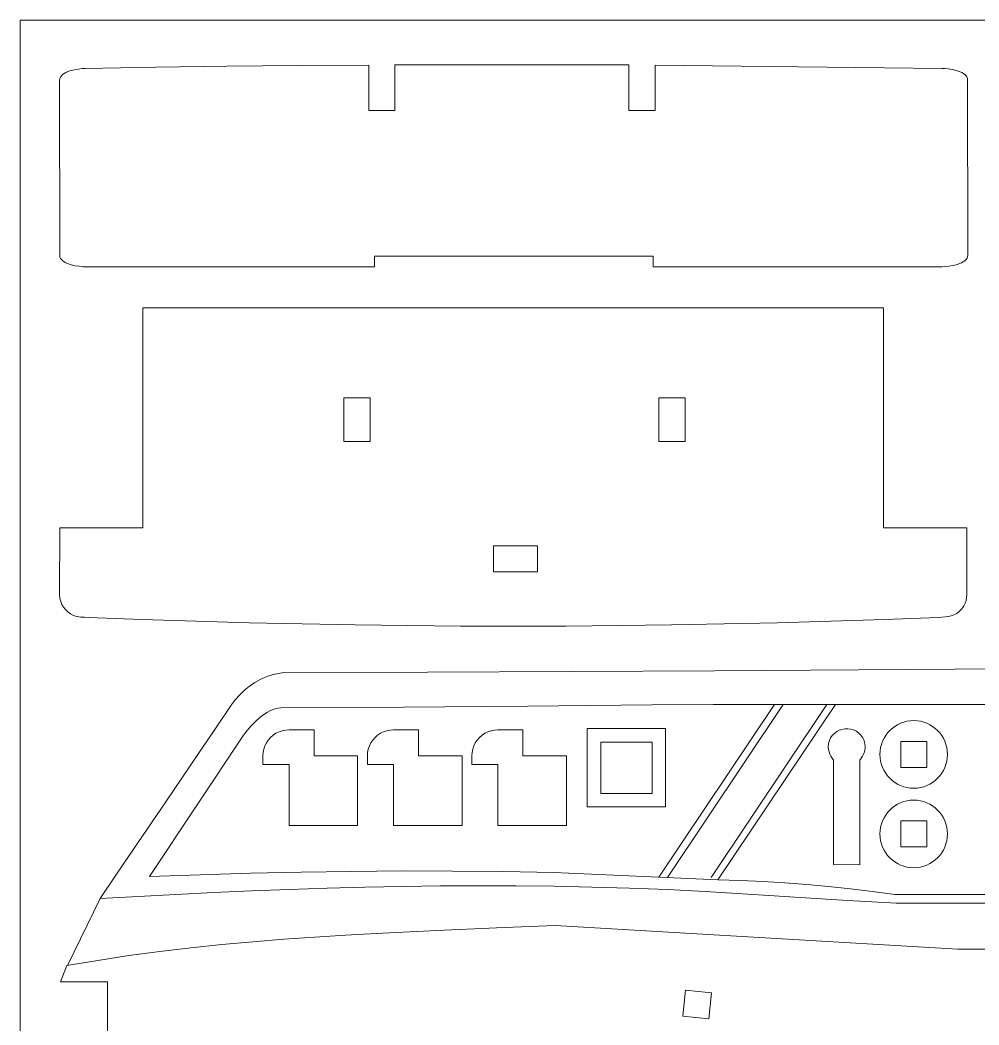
# Model space of a CAD drawing. Header units: centimetres. Extents: x -43.9 to 43.9, y -33.6 to 33.6.
# Drawn here: x -25.08 to -13.93, y -0.03 to 11.65 of the extents above; entities that cross this region are included whole.
import ezdxf

# ---------------------------------------------------------------- set-up
doc = ezdxf.new("R2010")
doc.units = ezdxf.units.CM
doc.header["$MEASUREMENT"] = 0
doc.layers.add('Camada 1', color=7, linetype='Continuous')

msp = doc.modelspace()

# ---------------------------------------------------------------- linework, layer by layer
at = {"layer": 'Camada 1', "color": 4, "lineweight": 9}
for points in [[(-25.07839, 11.64976), (-25.07839, 11.64976), (-25.07839, -33.57024), (-25.07839, -33.57024)], [(-25.07839, 11.64976), (-25.07839, 11.64976), (43.9416, 11.64976), (43.9416, 11.64976)]]:
    msp.add_open_spline(points, degree=3, dxfattribs=at)
at = {"layer": 'Camada 1', "color": 3, "lineweight": 9}
for points in [[(-23.50124, 11.10383), (-23.50124, 11.10383), (-24.32084, 11.08858), (-24.32084, 11.08858)], [(-22.67346, 11.11421), (-22.67346, 11.11421), (-23.50124, 11.10383), (-23.50124, 11.10383)], [(-21.84522, 11.12125), (-21.84522, 11.12125), (-22.67346, 11.11421), (-22.67346, 11.11421)], [(-21.02423, 11.12656), (-21.02423, 11.12656), (-21.84522, 11.12125), (-21.84522, 11.12125)], [(-21.02423, 10.60045), (-21.02423, 10.60045), (-21.02423, 11.12656), (-21.02423, 11.12656)], [(-19.33426, 11.13171), (-19.33426, 11.13171), (-20.72078, 11.12837), (-20.72078, 11.12837)], [(-20.72078, 11.12837), (-20.72078, 11.12837), (-20.72078, 10.60045), (-20.72078, 10.60045)], [(-17.9997, 11.12855), (-17.9997, 11.12855), (-19.33426, 11.13171), (-19.33426, 11.13171)], [(-17.9997, 10.60045), (-17.9997, 10.60045), (-17.9997, 11.12855), (-17.9997, 11.12855)], [(-14.36362, 11.08868), (-14.36362, 11.08868), (-17.69625, 11.12685), (-17.69625, 11.12685)], [(-17.69625, 11.12685), (-17.69625, 11.12685), (-17.69625, 10.60045), (-17.69625, 10.60045)], [(-24.60939, 10.98765), (-24.60939, 10.98765), (-24.61665, 10.97046), (-24.61665, 10.97046)], [(-24.59812, 11.00322), (-24.59812, 11.00322), (-24.60939, 10.98765), (-24.60939, 10.98765)], [(-24.58336, 11.01721), (-24.58336, 11.01721), (-24.59812, 11.00322), (-24.59812, 11.00322)], [(-24.56562, 11.02972), (-24.56562, 11.02972), (-24.58336, 11.01721), (-24.58336, 11.01721)], [(-24.54541, 11.0408), (-24.54541, 11.0408), (-24.56562, 11.02972), (-24.56562, 11.02972)], [(-24.52327, 11.05051), (-24.52327, 11.05051), (-24.54541, 11.0408), (-24.54541, 11.0408)], [(-24.49967, 11.05895), (-24.49967, 11.05895), (-24.52327, 11.05051), (-24.52327, 11.05051)], [(-24.45024, 11.07224), (-24.45024, 11.07224), (-24.49967, 11.05895), (-24.49967, 11.05895)], [(-24.40121, 11.08123), (-24.40121, 11.08123), (-24.45024, 11.07224), (-24.45024, 11.07224)], [(-24.3567, 11.08649), (-24.3567, 11.08649), (-24.40121, 11.08123), (-24.40121, 11.08123)], [(-24.32084, 11.08858), (-24.32084, 11.08858), (-24.3567, 11.08649), (-24.3567, 11.08649)], [(-14.32853, 11.08697), (-14.32853, 11.08697), (-14.36362, 11.08868), (-14.36362, 11.08868)], [(-14.28644, 11.08254), (-14.28644, 11.08254), (-14.32853, 11.08697), (-14.32853, 11.08697)], [(-14.24048, 11.07495), (-14.24048, 11.07495), (-14.28644, 11.08254), (-14.28644, 11.08254)], [(-14.1938, 11.06374), (-14.1938, 11.06374), (-14.24048, 11.07495), (-14.24048, 11.07495)], [(-14.14953, 11.04845), (-14.14953, 11.04845), (-14.1938, 11.06374), (-14.1938, 11.06374)], [(-14.12927, 11.03914), (-14.12927, 11.03914), (-14.14953, 11.04845), (-14.14953, 11.04845)], [(-14.11079, 11.02864), (-14.11079, 11.02864), (-14.12927, 11.03914), (-14.12927, 11.03914)], [(-14.09449, 11.01688), (-14.09449, 11.01688), (-14.11079, 11.02864), (-14.11079, 11.02864)], [(-14.08073, 11.00382), (-14.08073, 11.00382), (-14.09449, 11.01688), (-14.09449, 11.01688)], [(-14.06994, 10.9894), (-14.06994, 10.9894), (-14.08073, 11.00382), (-14.08073, 11.00382)], [(-14.06249, 10.97356), (-14.06249, 10.97356), (-14.06994, 10.9894), (-14.06994, 10.9894)], [(-24.61665, 10.97046), (-24.61665, 10.97046), (-24.6194, 10.95155), (-24.6194, 10.95155)], [(-24.6194, 10.95155), (-24.6194, 10.95155), (-24.61529, 8.8962), (-24.61529, 8.8962)], [(-14.05897, 8.91842), (-14.05897, 8.91842), (-14.06249, 10.97356), (-14.06249, 10.97356)], [(-20.72078, 10.60045), (-20.72078, 10.60045), (-21.02423, 10.60045), (-21.02423, 10.60045)], [(-17.69625, 10.60045), (-17.69625, 10.60045), (-17.9997, 10.60045), (-17.9997, 10.60045)], [(-24.61529, 8.8962), (-24.61529, 8.8962), (-24.60743, 8.88027), (-24.60743, 8.88027)], [(-24.60743, 8.88027), (-24.60743, 8.88027), (-24.59637, 8.8658), (-24.59637, 8.8658)], [(-20.95635, 8.78284), (-20.95635, 8.78284), (-20.95635, 8.90614), (-20.95635, 8.90614)], [(-20.95635, 8.90614), (-20.95635, 8.90614), (-17.71959, 8.90614), (-17.71959, 8.90614)], [(-17.71959, 8.90614), (-17.71959, 8.90614), (-17.71959, 8.78284), (-17.71959, 8.78284)], [(-14.08042, 8.8666), (-14.08042, 8.8666), (-14.06905, 8.88217), (-14.06905, 8.88217)], [(-14.06905, 8.88217), (-14.06905, 8.88217), (-14.06173, 8.89943), (-14.06173, 8.89943)], [(-14.06173, 8.89943), (-14.06173, 8.89943), (-14.05897, 8.91842), (-14.05897, 8.91842)], [(-24.59637, 8.8658), (-24.59637, 8.8658), (-24.5825, 8.85272), (-24.5825, 8.85272)], [(-24.5825, 8.85272), (-24.5825, 8.85272), (-24.56616, 8.84099), (-24.56616, 8.84099)], [(-24.56616, 8.84099), (-24.56616, 8.84099), (-24.54774, 8.83054), (-24.54774, 8.83054)], [(-24.54774, 8.83054), (-24.54774, 8.83054), (-24.5276, 8.8213), (-24.5276, 8.8213)], [(-24.5276, 8.8213), (-24.5276, 8.8213), (-24.48367, 8.80625), (-24.48367, 8.80625)], [(-24.48367, 8.80625), (-24.48367, 8.80625), (-24.43734, 8.79536), (-24.43734, 8.79536)], [(-24.43734, 8.79536), (-24.43734, 8.79536), (-24.39156, 8.78815), (-24.39156, 8.78815)], [(-24.39156, 8.78815), (-24.39156, 8.78815), (-24.3493, 8.78414), (-24.3493, 8.78414)], [(-24.3493, 8.78414), (-24.3493, 8.78414), (-24.31353, 8.78284), (-24.31353, 8.78284)], [(-24.31353, 8.78284), (-24.31353, 8.78284), (-20.95635, 8.78284), (-20.95635, 8.78284)], [(-17.71959, 8.78284), (-17.71959, 8.78284), (-14.36241, 8.78284), (-14.36241, 8.78284)], [(-14.36241, 8.78284), (-14.36241, 8.78284), (-14.32545, 8.78463), (-14.32545, 8.78463)], [(-14.32545, 8.78463), (-14.32545, 8.78463), (-14.27996, 8.78956), (-14.27996, 8.78956)], [(-14.27996, 8.78956), (-14.27996, 8.78956), (-14.2301, 8.79823), (-14.2301, 8.79823)], [(-14.2301, 8.79823), (-14.2301, 8.79823), (-14.17997, 8.81124), (-14.17997, 8.81124)], [(-14.17997, 8.81124), (-14.17997, 8.81124), (-14.15608, 8.81954), (-14.15608, 8.81954)], [(-14.15608, 8.81954), (-14.15608, 8.81954), (-14.13366, 8.82917), (-14.13366, 8.82917)], [(-14.13366, 8.82917), (-14.13366, 8.82917), (-14.11324, 8.84017), (-14.11324, 8.84017)], [(-14.11324, 8.84017), (-14.11324, 8.84017), (-14.09532, 8.85261), (-14.09532, 8.85261)], [(-14.09532, 8.85261), (-14.09532, 8.85261), (-14.08042, 8.8666), (-14.08042, 8.8666)], [(-15.03826, 8.30649), (-15.03826, 8.30649), (-23.65196, 8.30649), (-23.65196, 8.30649)], [(-23.65196, 8.30649), (-23.65196, 8.30649), (-23.65196, 5.74734), (-23.65196, 5.74734)], [(-15.03826, 5.74734), (-15.03826, 5.74734), (-15.03826, 8.30649), (-15.03826, 8.30649)], [(-24.61736, 5.74734), (-24.61736, 5.74734), (-24.61939, 4.9744), (-24.61939, 4.9744)], [(-23.65196, 5.74734), (-23.65196, 5.74734), (-24.61736, 5.74734), (-24.61736, 5.74734)], [(-14.07267, 5.74734), (-14.07267, 5.74734), (-15.03826, 5.74734), (-15.03826, 5.74734)], [(-14.07058, 4.9744), (-14.07058, 4.9744), (-14.07267, 5.74734), (-14.07267, 5.74734)], [(-24.61939, 4.9744), (-24.61939, 4.9744), (-24.61454, 4.93291), (-24.61454, 4.93291)], [(-24.61454, 4.93291), (-24.61454, 4.93291), (-24.60559, 4.89475), (-24.60559, 4.89475)], [(-14.09084, 4.87394), (-14.09084, 4.87394), (-14.08006, 4.90635), (-14.08006, 4.90635)], [(-14.08006, 4.90635), (-14.08006, 4.90635), (-14.07344, 4.93988), (-14.07344, 4.93988)], [(-14.07344, 4.93988), (-14.07344, 4.93988), (-14.07058, 4.9744), (-14.07058, 4.9744)], [(-24.60559, 4.89475), (-24.60559, 4.89475), (-24.59237, 4.85984), (-24.59237, 4.85984)], [(-24.59237, 4.85984), (-24.59237, 4.85984), (-24.57469, 4.82812), (-24.57469, 4.82812)], [(-24.57469, 4.82812), (-24.57469, 4.82812), (-24.55235, 4.7995), (-24.55235, 4.7995)], [(-24.55235, 4.7995), (-24.55235, 4.7995), (-24.52517, 4.7739), (-24.52517, 4.7739)], [(-14.15211, 4.78258), (-14.15211, 4.78258), (-14.13607, 4.79994), (-14.13607, 4.79994)], [(-14.13607, 4.79994), (-14.13607, 4.79994), (-14.12074, 4.81994), (-14.12074, 4.81994)], [(-14.12074, 4.81994), (-14.12074, 4.81994), (-14.10616, 4.8428), (-14.10616, 4.8428)], [(-14.10616, 4.8428), (-14.10616, 4.8428), (-14.09084, 4.87394), (-14.09084, 4.87394)], [(-24.52517, 4.7739), (-24.52517, 4.7739), (-24.49298, 4.75123), (-24.49298, 4.75123)], [(-24.49298, 4.75123), (-24.49298, 4.75123), (-24.45559, 4.73143), (-24.45559, 4.73143)], [(-24.45559, 4.73143), (-24.45559, 4.73143), (-24.43584, 4.72373), (-24.43584, 4.72373)], [(-24.43584, 4.72373), (-24.43584, 4.72373), (-24.4154, 4.71817), (-24.4154, 4.71817)], [(-24.4154, 4.71817), (-24.4154, 4.71817), (-24.37315, 4.71197), (-24.37315, 4.71197)], [(-24.37315, 4.71197), (-24.37315, 4.71197), (-24.33016, 4.7098), (-24.33016, 4.7098)], [(-24.33016, 4.7098), (-24.33016, 4.7098), (-24.28772, 4.70861), (-24.28772, 4.70861)], [(-24.28772, 4.70861), (-24.28772, 4.70861), (-23.66033, 4.68465), (-23.66033, 4.68465)], [(-23.66033, 4.68465), (-23.66033, 4.68465), (-23.03676, 4.66387), (-23.03676, 4.66387)], [(-15.65316, 4.66385), (-15.65316, 4.66385), (-15.02959, 4.68464), (-15.02959, 4.68464)], [(-15.02959, 4.68464), (-15.02959, 4.68464), (-14.40219, 4.70863), (-14.40219, 4.70863)], [(-14.40219, 4.70863), (-14.40219, 4.70863), (-14.31998, 4.71322), (-14.31998, 4.71322)], [(-14.31998, 4.71322), (-14.31998, 4.71322), (-14.27993, 4.7188), (-14.27993, 4.7188)], [(-14.27993, 4.7188), (-14.27993, 4.7188), (-14.24112, 4.72869), (-14.24112, 4.72869)], [(-14.24112, 4.72869), (-14.24112, 4.72869), (-14.20395, 4.74446), (-14.20395, 4.74446)], [(-14.20395, 4.74446), (-14.20395, 4.74446), (-14.1861, 4.75504), (-14.1861, 4.75504)], [(-14.1861, 4.75504), (-14.1861, 4.75504), (-14.16879, 4.76768), (-14.16879, 4.76768)], [(-14.16879, 4.76768), (-14.16879, 4.76768), (-14.15211, 4.78258), (-14.15211, 4.78258)], [(-23.03676, 4.66387), (-23.03676, 4.66387), (-22.41645, 4.6463), (-22.41645, 4.6463)], [(-22.41645, 4.6463), (-22.41645, 4.6463), (-21.79887, 4.63191), (-21.79887, 4.63191)], [(-21.79887, 4.63191), (-21.79887, 4.63191), (-21.18349, 4.62072), (-21.18349, 4.62072)], [(-21.18349, 4.62072), (-21.18349, 4.62072), (-20.56973, 4.61273), (-20.56973, 4.61273)], [(-20.56973, 4.61273), (-20.56973, 4.61273), (-19.95707, 4.60793), (-19.95707, 4.60793)], [(-19.95707, 4.60793), (-19.95707, 4.60793), (-19.34495, 4.60633), (-19.34495, 4.60633)], [(-19.34495, 4.60633), (-19.34495, 4.60633), (-18.73284, 4.60792), (-18.73284, 4.60792)], [(-18.73284, 4.60792), (-18.73284, 4.60792), (-18.12018, 4.6127), (-18.12018, 4.6127)], [(-18.12018, 4.6127), (-18.12018, 4.6127), (-17.50642, 4.62069), (-17.50642, 4.62069)], [(-17.50642, 4.62069), (-17.50642, 4.62069), (-16.89103, 4.63187), (-16.89103, 4.63187)], [(-16.89103, 4.63187), (-16.89103, 4.63187), (-16.27346, 4.64626), (-16.27346, 4.64626)], [(-16.27346, 4.64626), (-16.27346, 4.64626), (-15.65316, 4.66385), (-15.65316, 4.66385)], [(-18.67116, 4.07845), (-18.67116, 4.07845), (-17.00007, 4.08826), (-17.00007, 4.08826)], [(-17.00007, 4.08826), (-17.00007, 4.08826), (-15.32897, 4.09944), (-15.32897, 4.09944)], [(-15.32897, 4.09944), (-15.32897, 4.09944), (-13.65788, 4.11064), (-13.65788, 4.11064)], [(-22.34768, 3.95159), (-22.34768, 3.95159), (-22.28073, 3.98844), (-22.28073, 3.98844)], [(-22.28073, 3.98844), (-22.28073, 3.98844), (-22.24573, 4.00466), (-22.24573, 4.00466)], [(-22.24573, 4.00466), (-22.24573, 4.00466), (-22.20971, 4.01936), (-22.20971, 4.01936)], [(-22.20971, 4.01936), (-22.20971, 4.01936), (-22.17264, 4.03251), (-22.17264, 4.03251)], [(-22.17264, 4.03251), (-22.17264, 4.03251), (-22.13452, 4.04406), (-22.13452, 4.04406)], [(-22.13452, 4.04406), (-22.13452, 4.04406), (-22.01334, 4.06861), (-22.01334, 4.06861)], [(-22.01334, 4.06861), (-22.01334, 4.06861), (-20.34225, 4.07144), (-20.34225, 4.07144)], [(-20.34225, 4.07144), (-20.34225, 4.07144), (-18.67116, 4.07845), (-18.67116, 4.07845)], [(-22.525, 3.80822), (-22.525, 3.80822), (-22.46972, 3.86119), (-22.46972, 3.86119)], [(-22.46972, 3.86119), (-22.46972, 3.86119), (-22.41064, 3.90908), (-22.41064, 3.90908)], [(-22.41064, 3.90908), (-22.41064, 3.90908), (-22.34768, 3.95159), (-22.34768, 3.95159)], [(-22.62452, 3.68807), (-22.62452, 3.68807), (-22.57657, 3.75042), (-22.57657, 3.75042)], [(-22.57657, 3.75042), (-22.57657, 3.75042), (-22.525, 3.80822), (-22.525, 3.80822)], [(-22.81302, 3.40585), (-22.81302, 3.40585), (-22.62452, 3.68807), (-22.62452, 3.68807)], [(-23.00307, 3.12469), (-23.00307, 3.12469), (-22.81302, 3.40585), (-22.81302, 3.40585)], [(-23.38569, 2.56417), (-23.38569, 2.56417), (-23.00307, 3.12469), (-23.00307, 3.12469)], [(-23.76831, 2.00365), (-23.76831, 2.00365), (-23.38569, 2.56417), (-23.38569, 2.56417)], [(-23.95834, 1.72249), (-23.95834, 1.72249), (-23.76831, 2.00365), (-23.76831, 2.00365)], [(-24.14684, 1.44026), (-24.14684, 1.44026), (-23.95834, 1.72249), (-23.95834, 1.72249)], [(-22.38894, 1.52928), (-22.38894, 1.52928), (-22.82852, 1.51002), (-22.82852, 1.51002)], [(-21.94931, 1.54622), (-21.94931, 1.54622), (-22.38894, 1.52928), (-22.38894, 1.52928)], [(-21.50964, 1.56063), (-21.50964, 1.56063), (-21.94931, 1.54622), (-21.94931, 1.54622)], [(-21.06992, 1.57233), (-21.06992, 1.57233), (-21.50964, 1.56063), (-21.50964, 1.56063)], [(-20.63017, 1.5811), (-20.63017, 1.5811), (-21.06992, 1.57233), (-21.06992, 1.57233)], [(-20.1904, 1.58675), (-20.1904, 1.58675), (-20.63017, 1.5811), (-20.63017, 1.5811)], [(-19.7506, 1.58909), (-19.7506, 1.58909), (-20.1904, 1.58675), (-20.1904, 1.58675)], [(-19.31078, 1.58793), (-19.31078, 1.58793), (-19.7506, 1.58909), (-19.7506, 1.58909)], [(-18.87096, 1.58304), (-18.87096, 1.58304), (-19.31078, 1.58793), (-19.31078, 1.58793)], [(-18.43114, 1.57425), (-18.43114, 1.57425), (-18.87096, 1.58304), (-18.87096, 1.58304)], [(-17.99131, 1.56135), (-17.99131, 1.56135), (-18.43114, 1.57425), (-18.43114, 1.57425)], [(-17.5515, 1.54416), (-17.5515, 1.54416), (-17.99131, 1.56135), (-17.99131, 1.56135)], [(-17.11171, 1.52245), (-17.11171, 1.52245), (-17.5515, 1.54416), (-17.5515, 1.54416)], [(-16.55722, 1.48895), (-16.55722, 1.48895), (-17.11171, 1.52245), (-17.11171, 1.52245)], [(-24.52815, 0.6627), (-24.52815, 0.6627), (-24.14684, 1.44026), (-24.14684, 1.44026)], [(-23.70748, 1.46531), (-23.70748, 1.46531), (-24.14684, 1.44026), (-24.14684, 1.44026)], [(-23.26802, 1.48863), (-23.26802, 1.48863), (-23.70748, 1.46531), (-23.70748, 1.46531)], [(-22.82852, 1.51002), (-22.82852, 1.51002), (-23.26802, 1.48863), (-23.26802, 1.48863)], [(-16.00752, 1.4525), (-16.00752, 1.4525), (-16.55722, 1.48895), (-16.55722, 1.48895)], [(-15.45545, 1.41752), (-15.45545, 1.41752), (-16.00752, 1.4525), (-16.00752, 1.4525)], [(-15.17627, 1.40195), (-15.17627, 1.40195), (-15.45545, 1.41752), (-15.45545, 1.41752)], [(-14.8938, 1.3884), (-14.8938, 1.3884), (-15.17627, 1.40195), (-15.17627, 1.40195)], [(-12.40514, 1.38829), (-12.40514, 1.38829), (-14.8938, 1.3884), (-14.8938, 1.3884)], [(-20.93945, 1.03568), (-20.93945, 1.03568), (-20.23401, 1.06956), (-20.23401, 1.06956)], [(-20.23401, 1.06956), (-20.23401, 1.06956), (-19.53914, 1.09925), (-19.53914, 1.09925)], [(-19.53914, 1.09925), (-19.53914, 1.09925), (-18.85744, 1.12882), (-18.85744, 1.12882)], [(-18.85744, 1.12882), (-18.85744, 1.12882), (-14.1756, 0.8513), (-14.1756, 0.8513)], [(-22.73239, 0.90606), (-22.73239, 0.90606), (-22.37175, 0.93914), (-22.37175, 0.93914)], [(-22.37175, 0.93914), (-22.37175, 0.93914), (-22.01181, 0.96814), (-22.01181, 0.96814)], [(-22.01181, 0.96814), (-22.01181, 0.96814), (-21.65289, 0.99356), (-21.65289, 0.99356)], [(-21.65289, 0.99356), (-21.65289, 0.99356), (-21.29533, 1.0159), (-21.29533, 1.0159)], [(-21.29533, 1.0159), (-21.29533, 1.0159), (-20.93945, 1.03568), (-20.93945, 1.03568)], [(-23.81535, 0.77717), (-23.81535, 0.77717), (-23.45452, 0.82558), (-23.45452, 0.82558)], [(-23.45452, 0.82558), (-23.45452, 0.82558), (-23.09342, 0.86837), (-23.09342, 0.86837)], [(-23.09342, 0.86837), (-23.09342, 0.86837), (-22.73239, 0.90606), (-22.73239, 0.90606)], [(-14.1756, 0.8513), (-14.1756, 0.8513), (-12.37222, 0.8513), (-12.37222, 0.8513)], [(-24.53493, 0.6615), (-24.53493, 0.6615), (-24.1756, 0.72265), (-24.1756, 0.72265)], [(-24.1756, 0.72265), (-24.1756, 0.72265), (-23.81535, 0.77717), (-23.81535, 0.77717)], [(-24.60998, 0.47119), (-24.60998, 0.47119), (-24.53493, 0.6615), (-24.53493, 0.6615)], [(-24.06348, 0.47119), (-24.06348, 0.47119), (-24.60998, 0.47119), (-24.60998, 0.47119)], [(-24.06348, -0.74258), (-24.06348, -0.74258), (-24.06348, 0.47119), (-24.06348, 0.47119)]]:
    msp.add_open_spline(points, degree=3, dxfattribs=at)
at = {"layer": 'Camada 1', "lineweight": 9}
for points in [[(-21.00907, 7.25926), (-21.00907, 7.25926), (-21.31522, 7.25926), (-21.31522, 7.25926)], [(-21.31522, 7.25926), (-21.31522, 7.25926), (-21.31522, 6.75351), (-21.31522, 6.75351)], [(-21.00907, 6.75351), (-21.00907, 6.75351), (-21.00907, 7.25926), (-21.00907, 7.25926)], [(-17.34521, 7.25926), (-17.34521, 7.25926), (-17.65136, 7.25926), (-17.65136, 7.25926)], [(-17.65136, 7.25926), (-17.65136, 7.25926), (-17.65136, 6.75351), (-17.65136, 6.75351)], [(-17.34521, 6.75351), (-17.34521, 6.75351), (-17.34521, 7.25926), (-17.34521, 7.25926)], [(-21.31522, 6.75351), (-21.31522, 6.75351), (-21.00907, 6.75351), (-21.00907, 6.75351)], [(-17.65136, 6.75351), (-17.65136, 6.75351), (-17.34521, 6.75351), (-17.34521, 6.75351)], [(-19.06342, 5.54153), (-19.06342, 5.54153), (-19.57368, 5.54153), (-19.57368, 5.54153)], [(-19.57368, 5.54153), (-19.57368, 5.54153), (-19.57368, 5.23808), (-19.57368, 5.23808)], [(-19.06342, 5.23808), (-19.06342, 5.23808), (-19.06342, 5.54153), (-19.06342, 5.54153)], [(-19.57368, 5.23808), (-19.57368, 5.23808), (-19.06342, 5.23808), (-19.06342, 5.23808)], [(-17.73117, 3.25792), (-17.73117, 3.25792), (-18.32617, 3.25791), (-18.32617, 3.25791)], [(-18.32617, 3.25791), (-18.32617, 3.25791), (-18.32617, 2.6629), (-18.32617, 2.6629)], [(-17.73117, 2.6629), (-17.73117, 2.6629), (-17.73117, 3.25792), (-17.73117, 3.25792)], [(-14.84043, 3.26728), (-14.84043, 3.26728), (-14.53698, 3.26728), (-14.53698, 3.26728)], [(-14.84043, 2.96384), (-14.84043, 2.96384), (-14.84043, 3.26728), (-14.84043, 3.26728)], [(-14.53698, 3.26728), (-14.53698, 3.26728), (-14.53698, 2.96384), (-14.53698, 2.96384)], [(-14.53698, 2.96384), (-14.53698, 2.96384), (-14.84043, 2.96384), (-14.84043, 2.96384)], [(-18.32617, 2.6629), (-18.32617, 2.6629), (-17.73117, 2.6629), (-17.73117, 2.6629)], [(-14.84043, 2.34371), (-14.84043, 2.34371), (-14.53698, 2.34371), (-14.53698, 2.34371)], [(-14.84043, 2.04027), (-14.84043, 2.04027), (-14.84043, 2.34371), (-14.84043, 2.34371)], [(-14.53698, 2.34371), (-14.53698, 2.34371), (-14.53698, 2.04027), (-14.53698, 2.04027)], [(-14.53698, 2.04027), (-14.53698, 2.04027), (-14.84043, 2.04027), (-14.84043, 2.04027)], [(-17.34213, 0.37571), (-17.34213, 0.37571), (-17.37332, 0.07387), (-17.37332, 0.07387)], [(-17.04029, 0.34452), (-17.04029, 0.34452), (-17.34213, 0.37571), (-17.34213, 0.37571)], [(-17.07149, 0.04268), (-17.07149, 0.04268), (-17.04029, 0.34452), (-17.04029, 0.34452)], [(-17.37332, 0.07387), (-17.37332, 0.07387), (-17.07149, 0.04268), (-17.07149, 0.04268)]]:
    msp.add_open_spline(points, degree=3, dxfattribs=at)
at = {"layer": 'Camada 1', "color": 2, "lineweight": 9}
for points in [[(-22.17367, 3.62184), (-22.17367, 3.62184), (-22.20366, 3.60605), (-22.20366, 3.60605)], [(-22.14295, 3.63513), (-22.14295, 3.63513), (-22.17367, 3.62184), (-22.17367, 3.62184)], [(-22.11153, 3.64569), (-22.11153, 3.64569), (-22.14295, 3.63513), (-22.14295, 3.63513)], [(-22.07943, 3.65324), (-22.07943, 3.65324), (-22.11153, 3.64569), (-22.11153, 3.64569)], [(-22.04664, 3.65754), (-22.04664, 3.65754), (-22.07943, 3.65324), (-22.07943, 3.65324)], [(-21.33745, 3.65909), (-21.33745, 3.65909), (-22.04664, 3.65754), (-22.04664, 3.65754)], [(-20.6212, 3.66354), (-20.6212, 3.66354), (-21.33745, 3.65909), (-21.33745, 3.65909)], [(-19.17696, 3.67729), (-19.17696, 3.67729), (-20.6212, 3.66354), (-20.6212, 3.66354)], [(-17.73272, 3.69106), (-17.73272, 3.69106), (-19.17696, 3.67729), (-19.17696, 3.67729)], [(-17.01648, 3.69551), (-17.01648, 3.69551), (-17.73272, 3.69106), (-17.73272, 3.69106)], [(-17.65175, 1.69004), (-17.65175, 1.69004), (-16.30727, 3.69705), (-16.30727, 3.69705)], [(-16.30727, 3.69705), (-16.30727, 3.69705), (-17.01648, 3.69551), (-17.01648, 3.69551)], [(-15.59925, 3.69697), (-15.59925, 3.69697), (-16.96516, 1.65808), (-16.96516, 1.65808)], [(-12.65801, 3.69709), (-12.65801, 3.69709), (-15.59925, 3.69697), (-15.59925, 3.69697)], [(-22.28917, 3.54623), (-22.28917, 3.54623), (-22.34226, 3.49849), (-22.34226, 3.49849)], [(-22.26144, 3.56799), (-22.26144, 3.56799), (-22.28917, 3.54623), (-22.28917, 3.54623)], [(-22.23292, 3.58801), (-22.23292, 3.58801), (-22.26144, 3.56799), (-22.26144, 3.56799)], [(-22.20366, 3.60605), (-22.20366, 3.60605), (-22.23292, 3.58801), (-22.23292, 3.58801)], [(-14.72886, 3.50623), (-14.72886, 3.50623), (-14.76785, 3.50028), (-14.76785, 3.50028)], [(-14.6887, 3.50826), (-14.6887, 3.50826), (-14.72886, 3.50623), (-14.72886, 3.50623)], [(-14.64855, 3.50623), (-14.64855, 3.50623), (-14.6887, 3.50826), (-14.6887, 3.50826)], [(-14.60957, 3.50028), (-14.60957, 3.50028), (-14.64855, 3.50623), (-14.64855, 3.50623)], [(-22.43847, 3.39327), (-22.43847, 3.39327), (-22.48132, 3.33982), (-22.48132, 3.33982)], [(-22.39207, 3.44685), (-22.39207, 3.44685), (-22.43847, 3.39327), (-22.43847, 3.39327)], [(-22.34226, 3.49849), (-22.34226, 3.49849), (-22.39207, 3.44685), (-22.39207, 3.44685)], [(-22.06769, 3.37851), (-22.06769, 3.37851), (-22.03011, 3.39128), (-22.03011, 3.39128)], [(-22.03011, 3.39128), (-22.03011, 3.39128), (-21.99118, 3.39901), (-21.99118, 3.39901)], [(-21.99118, 3.39901), (-21.99118, 3.39901), (-21.95157, 3.40162), (-21.95157, 3.40162)], [(-21.95157, 3.40162), (-21.95157, 3.40162), (-21.66026, 3.40162), (-21.66026, 3.40162)], [(-21.66026, 3.40162), (-21.66026, 3.40162), (-21.66026, 3.09815), (-21.66026, 3.09815)], [(-20.85357, 3.37851), (-20.85357, 3.37851), (-20.81599, 3.39128), (-20.81599, 3.39128)], [(-20.81599, 3.39128), (-20.81599, 3.39128), (-20.77705, 3.39901), (-20.77705, 3.39901)], [(-20.77705, 3.39901), (-20.77705, 3.39901), (-20.73745, 3.40162), (-20.73745, 3.40162)], [(-20.73745, 3.40162), (-20.73745, 3.40162), (-20.44614, 3.40162), (-20.44614, 3.40162)], [(-20.44614, 3.40162), (-20.44614, 3.40162), (-20.44614, 3.09815), (-20.44614, 3.09815)], [(-19.63945, 3.37851), (-19.63945, 3.37851), (-19.60187, 3.39128), (-19.60187, 3.39128)], [(-19.60187, 3.39128), (-19.60187, 3.39128), (-19.56293, 3.39901), (-19.56293, 3.39901)], [(-19.56293, 3.39901), (-19.56293, 3.39901), (-19.52333, 3.40162), (-19.52333, 3.40162)], [(-19.52333, 3.40162), (-19.52333, 3.40162), (-19.23202, 3.40162), (-19.23202, 3.40162)], [(-19.23202, 3.40162), (-19.23202, 3.40162), (-19.23202, 3.09815), (-19.23202, 3.09815)], [(-18.48384, 3.41558), (-18.48384, 3.41558), (-17.5735, 3.41559), (-17.5735, 3.41559)], [(-18.48384, 2.50524), (-18.48384, 2.50524), (-18.48384, 3.41558), (-18.48384, 3.41558)], [(-17.5735, 3.41559), (-17.5735, 3.41559), (-17.5735, 2.50524), (-17.5735, 2.50524)], [(-15.55445, 3.39587), (-15.55445, 3.39587), (-15.5842, 3.38029), (-15.5842, 3.38029)], [(-15.52273, 3.40691), (-15.52273, 3.40691), (-15.55445, 3.39587), (-15.55445, 3.39587)], [(-15.48975, 3.41322), (-15.48975, 3.41322), (-15.52273, 3.40691), (-15.52273, 3.40691)], [(-15.4562, 3.4146), (-15.4562, 3.4146), (-15.48975, 3.41322), (-15.48975, 3.41322)], [(-15.42277, 3.41089), (-15.42277, 3.41089), (-15.4562, 3.4146), (-15.4562, 3.4146)], [(-15.39017, 3.40189), (-15.39017, 3.40189), (-15.42277, 3.41089), (-15.42277, 3.41089)], [(-15.35909, 3.38741), (-15.35909, 3.38741), (-15.39017, 3.40189), (-15.39017, 3.40189)], [(-15.33025, 3.36726), (-15.33025, 3.36726), (-15.35909, 3.38741), (-15.35909, 3.38741)], [(-14.96639, 3.39324), (-14.96639, 3.39324), (-14.99174, 3.36536), (-14.99174, 3.36536)], [(-14.9385, 3.41859), (-14.9385, 3.41859), (-14.96639, 3.39324), (-14.96639, 3.39324)], [(-14.90827, 3.4412), (-14.90827, 3.4412), (-14.9385, 3.41859), (-14.9385, 3.41859)], [(-14.87589, 3.46087), (-14.87589, 3.46087), (-14.90827, 3.4412), (-14.90827, 3.4412)], [(-14.84156, 3.4774), (-14.84156, 3.4774), (-14.87589, 3.46087), (-14.87589, 3.46087)], [(-14.80548, 3.4906), (-14.80548, 3.4906), (-14.84156, 3.4774), (-14.84156, 3.4774)], [(-14.76785, 3.50028), (-14.76785, 3.50028), (-14.80548, 3.4906), (-14.80548, 3.4906)], [(-14.57193, 3.4906), (-14.57193, 3.4906), (-14.60957, 3.50028), (-14.60957, 3.50028)], [(-14.53585, 3.4774), (-14.53585, 3.4774), (-14.57193, 3.4906), (-14.57193, 3.4906)], [(-14.50153, 3.46087), (-14.50153, 3.46087), (-14.53585, 3.4774), (-14.53585, 3.4774)], [(-14.46915, 3.4412), (-14.46915, 3.4412), (-14.50153, 3.46087), (-14.50153, 3.46087)], [(-14.43891, 3.41859), (-14.43891, 3.41859), (-14.46915, 3.4412), (-14.46915, 3.4412)], [(-14.41103, 3.39324), (-14.41103, 3.39324), (-14.43891, 3.41859), (-14.43891, 3.41859)], [(-14.38568, 3.36536), (-14.38568, 3.36536), (-14.41103, 3.39324), (-14.41103, 3.39324)], [(-22.48132, 3.33982), (-22.48132, 3.33982), (-23.57351, 1.69597), (-23.57351, 1.69597)], [(-22.21437, 3.24988), (-22.21437, 3.24988), (-22.19231, 3.28289), (-22.19231, 3.28289)], [(-22.19231, 3.28289), (-22.19231, 3.28289), (-22.16614, 3.31274), (-22.16614, 3.31274)], [(-22.16614, 3.31274), (-22.16614, 3.31274), (-22.1363, 3.3389), (-22.1363, 3.3389)], [(-22.1363, 3.3389), (-22.1363, 3.3389), (-22.1033, 3.36095), (-22.1033, 3.36095)], [(-22.1033, 3.36095), (-22.1033, 3.36095), (-22.06769, 3.37851), (-22.06769, 3.37851)], [(-21.00025, 3.24988), (-21.00025, 3.24988), (-20.97819, 3.28289), (-20.97819, 3.28289)], [(-20.97819, 3.28289), (-20.97819, 3.28289), (-20.95202, 3.31274), (-20.95202, 3.31274)], [(-20.95202, 3.31274), (-20.95202, 3.31274), (-20.92217, 3.3389), (-20.92217, 3.3389)], [(-20.92217, 3.3389), (-20.92217, 3.3389), (-20.88918, 3.36095), (-20.88918, 3.36095)], [(-20.88918, 3.36095), (-20.88918, 3.36095), (-20.85357, 3.37851), (-20.85357, 3.37851)], [(-19.78613, 3.24988), (-19.78613, 3.24988), (-19.76407, 3.28289), (-19.76407, 3.28289)], [(-19.76407, 3.28289), (-19.76407, 3.28289), (-19.7379, 3.31274), (-19.7379, 3.31274)], [(-19.7379, 3.31274), (-19.7379, 3.31274), (-19.70805, 3.3389), (-19.70805, 3.3389)], [(-19.70805, 3.3389), (-19.70805, 3.3389), (-19.67505, 3.36095), (-19.67505, 3.36095)], [(-19.67505, 3.36095), (-19.67505, 3.36095), (-19.63945, 3.37851), (-19.63945, 3.37851)], [(-15.6696, 3.27631), (-15.6696, 3.27631), (-15.67906, 3.24084), (-15.67906, 3.24084)], [(-15.65469, 3.30819), (-15.65469, 3.30819), (-15.6696, 3.27631), (-15.6696, 3.27631)], [(-15.63502, 3.33626), (-15.63502, 3.33626), (-15.65469, 3.30819), (-15.65469, 3.30819)], [(-15.61129, 3.36036), (-15.61129, 3.36036), (-15.63502, 3.33626), (-15.63502, 3.33626)], [(-15.5842, 3.38029), (-15.5842, 3.38029), (-15.61129, 3.36036), (-15.61129, 3.36036)], [(-15.3043, 3.34126), (-15.3043, 3.34126), (-15.33025, 3.36726), (-15.33025, 3.36726)], [(-15.28198, 3.30921), (-15.28198, 3.30921), (-15.3043, 3.34126), (-15.3043, 3.34126)], [(-15.26914, 3.2834), (-15.26914, 3.2834), (-15.28198, 3.30921), (-15.28198, 3.30921)], [(-15.2604, 3.25817), (-15.2604, 3.25817), (-15.26914, 3.2834), (-15.26914, 3.2834)], [(-15.03401, 3.30274), (-15.03401, 3.30274), (-15.05055, 3.26842), (-15.05055, 3.26842)], [(-15.01434, 3.33512), (-15.01434, 3.33512), (-15.03401, 3.30274), (-15.03401, 3.30274)], [(-14.99174, 3.36536), (-14.99174, 3.36536), (-15.01434, 3.33512), (-15.01434, 3.33512)], [(-14.36307, 3.33512), (-14.36307, 3.33512), (-14.38568, 3.36536), (-14.38568, 3.36536)], [(-14.3434, 3.30274), (-14.3434, 3.30274), (-14.36307, 3.33512), (-14.36307, 3.33512)], [(-14.32687, 3.26842), (-14.32687, 3.26842), (-14.3434, 3.30274), (-14.3434, 3.30274)], [(-22.25243, 3.13777), (-22.25243, 3.13777), (-22.24468, 3.17669), (-22.24468, 3.17669)], [(-22.24468, 3.17669), (-22.24468, 3.17669), (-22.23192, 3.21429), (-22.23192, 3.21429)], [(-22.23192, 3.21429), (-22.23192, 3.21429), (-22.21437, 3.24988), (-22.21437, 3.24988)], [(-21.03831, 3.13777), (-21.03831, 3.13777), (-21.03056, 3.17669), (-21.03056, 3.17669)], [(-21.03056, 3.17669), (-21.03056, 3.17669), (-21.0178, 3.21429), (-21.0178, 3.21429)], [(-21.0178, 3.21429), (-21.0178, 3.21429), (-21.00025, 3.24988), (-21.00025, 3.24988)], [(-19.82419, 3.13777), (-19.82419, 3.13777), (-19.81644, 3.17669), (-19.81644, 3.17669)], [(-19.81644, 3.17669), (-19.81644, 3.17669), (-19.80368, 3.21429), (-19.80368, 3.21429)], [(-19.80368, 3.21429), (-19.80368, 3.21429), (-19.78613, 3.24988), (-19.78613, 3.24988)], [(-15.67906, 3.24084), (-15.67906, 3.24084), (-15.68237, 3.20193), (-15.68237, 3.20193)], [(-15.68237, 3.20193), (-15.68237, 3.20193), (-15.67987, 3.17249), (-15.67987, 3.17249)], [(-15.67987, 3.17249), (-15.67987, 3.17249), (-15.67329, 3.14554), (-15.67329, 3.14554)], [(-15.26251, 3.14615), (-15.26251, 3.14615), (-15.25749, 3.16619), (-15.25749, 3.16619)], [(-15.25532, 3.2337), (-15.25532, 3.2337), (-15.2604, 3.25817), (-15.2604, 3.25817)], [(-15.25749, 3.16619), (-15.25749, 3.16619), (-15.25431, 3.18755), (-15.25431, 3.18755)], [(-15.25344, 3.2101), (-15.25344, 3.2101), (-15.25532, 3.2337), (-15.25532, 3.2337)], [(-15.25431, 3.18755), (-15.25431, 3.18755), (-15.25344, 3.2101), (-15.25344, 3.2101)], [(-15.07938, 3.15572), (-15.07938, 3.15572), (-15.0814, 3.11556), (-15.0814, 3.11556)], [(-15.07343, 3.1947), (-15.07343, 3.1947), (-15.07938, 3.15572), (-15.07938, 3.15572)], [(-15.06376, 3.23234), (-15.06376, 3.23234), (-15.07343, 3.1947), (-15.07343, 3.1947)], [(-15.05055, 3.26842), (-15.05055, 3.26842), (-15.06376, 3.23234), (-15.06376, 3.23234)], [(-14.31366, 3.23234), (-14.31366, 3.23234), (-14.32687, 3.26842), (-14.32687, 3.26842)], [(-14.30399, 3.1947), (-14.30399, 3.1947), (-14.31366, 3.23234), (-14.31366, 3.23234)], [(-14.29804, 3.15572), (-14.29804, 3.15572), (-14.30399, 3.1947), (-14.30399, 3.1947)], [(-14.296, 3.11556), (-14.296, 3.11556), (-14.29804, 3.15572), (-14.29804, 3.15572)], [(-22.25502, 3.09815), (-22.25502, 3.09815), (-22.25243, 3.13777), (-22.25243, 3.13777)], [(-22.25502, 2.997), (-22.25502, 2.997), (-22.25502, 3.09815), (-22.25502, 3.09815)], [(-21.66026, 3.09815), (-21.66026, 3.09815), (-21.15451, 3.09815), (-21.15451, 3.09815)], [(-21.15451, 3.09815), (-21.15451, 3.09815), (-21.15451, 2.28895), (-21.15451, 2.28895)], [(-21.0409, 3.09815), (-21.0409, 3.09815), (-21.03831, 3.13777), (-21.03831, 3.13777)], [(-21.0409, 2.997), (-21.0409, 2.997), (-21.0409, 3.09815), (-21.0409, 3.09815)], [(-20.44614, 3.09815), (-20.44614, 3.09815), (-19.94039, 3.09815), (-19.94039, 3.09815)], [(-19.94039, 3.09815), (-19.94039, 3.09815), (-19.94039, 2.28895), (-19.94039, 2.28895)], [(-19.82678, 3.09815), (-19.82678, 3.09815), (-19.82419, 3.13777), (-19.82419, 3.13777)], [(-19.82678, 2.997), (-19.82678, 2.997), (-19.82678, 3.09815), (-19.82678, 3.09815)], [(-19.23202, 3.09815), (-19.23202, 3.09815), (-18.72627, 3.09815), (-18.72627, 3.09815)], [(-18.72627, 3.09815), (-18.72627, 3.09815), (-18.72627, 2.28895), (-18.72627, 2.28895)], [(-15.67329, 3.14554), (-15.67329, 3.14554), (-15.66406, 3.11997), (-15.66406, 3.11997)], [(-15.66406, 3.11997), (-15.66406, 3.11997), (-15.65362, 3.09464), (-15.65362, 3.09464)], [(-15.65362, 3.09464), (-15.65362, 3.09464), (-15.61952, 3.05021), (-15.61952, 3.05021)], [(-15.61952, 3.05021), (-15.61952, 3.05021), (-15.61952, 1.83642), (-15.61952, 1.83642)], [(-15.31607, 3.05021), (-15.31607, 3.05021), (-15.29946, 3.07115), (-15.29946, 3.07115)], [(-15.31607, 1.83446), (-15.31607, 1.83446), (-15.31607, 3.05021), (-15.31607, 3.05021)], [(-15.29946, 3.07115), (-15.29946, 3.07115), (-15.28412, 3.09552), (-15.28412, 3.09552)], [(-15.28412, 3.09552), (-15.28412, 3.09552), (-15.26892, 3.1276), (-15.26892, 3.1276)], [(-15.26892, 3.1276), (-15.26892, 3.1276), (-15.26251, 3.14615), (-15.26251, 3.14615)], [(-15.0814, 3.11556), (-15.0814, 3.11556), (-15.07938, 3.07541), (-15.07938, 3.07541)], [(-15.07938, 3.07541), (-15.07938, 3.07541), (-15.07343, 3.03642), (-15.07343, 3.03642)], [(-15.07343, 3.03642), (-15.07343, 3.03642), (-15.06376, 2.99879), (-15.06376, 2.99879)], [(-14.31366, 2.99878), (-14.31366, 2.99878), (-14.30399, 3.03642), (-14.30399, 3.03642)], [(-14.30399, 3.03642), (-14.30399, 3.03642), (-14.29804, 3.07541), (-14.29804, 3.07541)], [(-14.29804, 3.07541), (-14.29804, 3.07541), (-14.296, 3.11556), (-14.296, 3.11556)], [(-21.95157, 2.997), (-21.95157, 2.997), (-22.25502, 2.997), (-22.25502, 2.997)], [(-21.95157, 2.28895), (-21.95157, 2.28895), (-21.95157, 2.997), (-21.95157, 2.997)], [(-20.73745, 2.997), (-20.73745, 2.997), (-21.0409, 2.997), (-21.0409, 2.997)], [(-20.73745, 2.28895), (-20.73745, 2.28895), (-20.73745, 2.997), (-20.73745, 2.997)], [(-19.52333, 2.997), (-19.52333, 2.997), (-19.82678, 2.997), (-19.82678, 2.997)], [(-19.52333, 2.28895), (-19.52333, 2.28895), (-19.52333, 2.997), (-19.52333, 2.997)], [(-15.06376, 2.99879), (-15.06376, 2.99879), (-15.05055, 2.96271), (-15.05055, 2.96271)], [(-15.05055, 2.96271), (-15.05055, 2.96271), (-15.03401, 2.92838), (-15.03401, 2.92838)], [(-15.03401, 2.92838), (-15.03401, 2.92838), (-15.01434, 2.896), (-15.01434, 2.896)], [(-14.36307, 2.896), (-14.36307, 2.896), (-14.3434, 2.92838), (-14.3434, 2.92838)], [(-14.3434, 2.92838), (-14.3434, 2.92838), (-14.32687, 2.9627), (-14.32687, 2.9627)], [(-14.32687, 2.9627), (-14.32687, 2.9627), (-14.31366, 2.99878), (-14.31366, 2.99878)], [(-15.01434, 2.896), (-15.01434, 2.896), (-14.99174, 2.86577), (-14.99174, 2.86577)], [(-14.99174, 2.86577), (-14.99174, 2.86577), (-14.96639, 2.83788), (-14.96639, 2.83788)], [(-14.96639, 2.83788), (-14.96639, 2.83788), (-14.9385, 2.81253), (-14.9385, 2.81253)], [(-14.9385, 2.81253), (-14.9385, 2.81253), (-14.90827, 2.78993), (-14.90827, 2.78993)], [(-14.46915, 2.78992), (-14.46915, 2.78992), (-14.43891, 2.81253), (-14.43891, 2.81253)], [(-14.43891, 2.81253), (-14.43891, 2.81253), (-14.41103, 2.83788), (-14.41103, 2.83788)], [(-14.41103, 2.83788), (-14.41103, 2.83788), (-14.38568, 2.86576), (-14.38568, 2.86576)], [(-14.38568, 2.86576), (-14.38568, 2.86576), (-14.36307, 2.896), (-14.36307, 2.896)], [(-14.90827, 2.78993), (-14.90827, 2.78993), (-14.87589, 2.77026), (-14.87589, 2.77026)], [(-14.87589, 2.77026), (-14.87589, 2.77026), (-14.84156, 2.75372), (-14.84156, 2.75372)], [(-14.84156, 2.75372), (-14.84156, 2.75372), (-14.80548, 2.74051), (-14.80548, 2.74051)], [(-14.80548, 2.74051), (-14.80548, 2.74051), (-14.76785, 2.73084), (-14.76785, 2.73084)], [(-14.76785, 2.73084), (-14.76785, 2.73084), (-14.72886, 2.72489), (-14.72886, 2.72489)], [(-14.72886, 2.72489), (-14.72886, 2.72489), (-14.6887, 2.72286), (-14.6887, 2.72286)], [(-14.6887, 2.72286), (-14.6887, 2.72286), (-14.64855, 2.72489), (-14.64855, 2.72489)], [(-14.64855, 2.72489), (-14.64855, 2.72489), (-14.60957, 2.73084), (-14.60957, 2.73084)], [(-14.60957, 2.73084), (-14.60957, 2.73084), (-14.57193, 2.74051), (-14.57193, 2.74051)], [(-14.57193, 2.74051), (-14.57193, 2.74051), (-14.53585, 2.75372), (-14.53585, 2.75372)], [(-14.53585, 2.75372), (-14.53585, 2.75372), (-14.50153, 2.77025), (-14.50153, 2.77025)], [(-14.50153, 2.77025), (-14.50153, 2.77025), (-14.46915, 2.78992), (-14.46915, 2.78992)], [(-14.76785, 2.57671), (-14.76785, 2.57671), (-14.80548, 2.56703), (-14.80548, 2.56703)], [(-14.72886, 2.58266), (-14.72886, 2.58266), (-14.76785, 2.57671), (-14.76785, 2.57671)], [(-14.6887, 2.58469), (-14.6887, 2.58469), (-14.72886, 2.58266), (-14.72886, 2.58266)], [(-14.64855, 2.58266), (-14.64855, 2.58266), (-14.6887, 2.58469), (-14.6887, 2.58469)], [(-14.60957, 2.57671), (-14.60957, 2.57671), (-14.64855, 2.58266), (-14.64855, 2.58266)], [(-14.57193, 2.56703), (-14.57193, 2.56703), (-14.60957, 2.57671), (-14.60957, 2.57671)], [(-17.5735, 2.50524), (-17.5735, 2.50524), (-18.48384, 2.50524), (-18.48384, 2.50524)], [(-14.96639, 2.46967), (-14.96639, 2.46967), (-14.99174, 2.44179), (-14.99174, 2.44179)], [(-14.9385, 2.49502), (-14.9385, 2.49502), (-14.96639, 2.46967), (-14.96639, 2.46967)], [(-14.90827, 2.51763), (-14.90827, 2.51763), (-14.9385, 2.49502), (-14.9385, 2.49502)], [(-14.87589, 2.5373), (-14.87589, 2.5373), (-14.90827, 2.51763), (-14.90827, 2.51763)], [(-14.84156, 2.55383), (-14.84156, 2.55383), (-14.87589, 2.5373), (-14.87589, 2.5373)], [(-14.80548, 2.56703), (-14.80548, 2.56703), (-14.84156, 2.55383), (-14.84156, 2.55383)], [(-14.53585, 2.55383), (-14.53585, 2.55383), (-14.57193, 2.56703), (-14.57193, 2.56703)], [(-14.50153, 2.5373), (-14.50153, 2.5373), (-14.53585, 2.55383), (-14.53585, 2.55383)], [(-14.46915, 2.51763), (-14.46915, 2.51763), (-14.50153, 2.5373), (-14.50153, 2.5373)], [(-14.43891, 2.49502), (-14.43891, 2.49502), (-14.46915, 2.51763), (-14.46915, 2.51763)], [(-14.41103, 2.46967), (-14.41103, 2.46967), (-14.43891, 2.49502), (-14.43891, 2.49502)], [(-14.38568, 2.44179), (-14.38568, 2.44179), (-14.41103, 2.46967), (-14.41103, 2.46967)], [(-15.05055, 2.34485), (-15.05055, 2.34485), (-15.06376, 2.30877), (-15.06376, 2.30877)], [(-15.03401, 2.37917), (-15.03401, 2.37917), (-15.05055, 2.34485), (-15.05055, 2.34485)], [(-15.01434, 2.41155), (-15.01434, 2.41155), (-15.03401, 2.37917), (-15.03401, 2.37917)], [(-14.99174, 2.44179), (-14.99174, 2.44179), (-15.01434, 2.41155), (-15.01434, 2.41155)], [(-14.36307, 2.41155), (-14.36307, 2.41155), (-14.38568, 2.44179), (-14.38568, 2.44179)], [(-14.3434, 2.37917), (-14.3434, 2.37917), (-14.36307, 2.41155), (-14.36307, 2.41155)], [(-14.32687, 2.34485), (-14.32687, 2.34485), (-14.3434, 2.37917), (-14.3434, 2.37917)], [(-14.31366, 2.30877), (-14.31366, 2.30877), (-14.32687, 2.34485), (-14.32687, 2.34485)], [(-21.15451, 2.28895), (-21.15451, 2.28895), (-21.95157, 2.28895), (-21.95157, 2.28895)], [(-19.94039, 2.28895), (-19.94039, 2.28895), (-20.73745, 2.28895), (-20.73745, 2.28895)], [(-18.72627, 2.28895), (-18.72627, 2.28895), (-19.52333, 2.28895), (-19.52333, 2.28895)], [(-15.07938, 2.23214), (-15.07938, 2.23214), (-15.0814, 2.19199), (-15.0814, 2.19199)], [(-15.07343, 2.27113), (-15.07343, 2.27113), (-15.07938, 2.23214), (-15.07938, 2.23214)], [(-15.06376, 2.30877), (-15.06376, 2.30877), (-15.07343, 2.27113), (-15.07343, 2.27113)], [(-14.30399, 2.27113), (-14.30399, 2.27113), (-14.31366, 2.30877), (-14.31366, 2.30877)], [(-14.29804, 2.23214), (-14.29804, 2.23214), (-14.30399, 2.27113), (-14.30399, 2.27113)], [(-14.296, 2.19199), (-14.296, 2.19199), (-14.29804, 2.23214), (-14.29804, 2.23214)], [(-15.0814, 2.19199), (-15.0814, 2.19199), (-15.07938, 2.15184), (-15.07938, 2.15184)], [(-15.07938, 2.15184), (-15.07938, 2.15184), (-15.07343, 2.11285), (-15.07343, 2.11285)], [(-15.07343, 2.11285), (-15.07343, 2.11285), (-15.06376, 2.07522), (-15.06376, 2.07522)], [(-14.31366, 2.07521), (-14.31366, 2.07521), (-14.30399, 2.11285), (-14.30399, 2.11285)], [(-14.30399, 2.11285), (-14.30399, 2.11285), (-14.29804, 2.15184), (-14.29804, 2.15184)], [(-14.29804, 2.15184), (-14.29804, 2.15184), (-14.296, 2.19199), (-14.296, 2.19199)], [(-15.06376, 2.07522), (-15.06376, 2.07522), (-15.05055, 2.03914), (-15.05055, 2.03914)], [(-15.05055, 2.03914), (-15.05055, 2.03914), (-15.03401, 2.00481), (-15.03401, 2.00481)], [(-15.03401, 2.00481), (-15.03401, 2.00481), (-15.01434, 1.97243), (-15.01434, 1.97243)], [(-14.36307, 1.97243), (-14.36307, 1.97243), (-14.3434, 2.00481), (-14.3434, 2.00481)], [(-14.3434, 2.00481), (-14.3434, 2.00481), (-14.32687, 2.03913), (-14.32687, 2.03913)], [(-14.32687, 2.03913), (-14.32687, 2.03913), (-14.31366, 2.07521), (-14.31366, 2.07521)], [(-15.01434, 1.97243), (-15.01434, 1.97243), (-14.99174, 1.9422), (-14.99174, 1.9422)], [(-14.99174, 1.9422), (-14.99174, 1.9422), (-14.96639, 1.91431), (-14.96639, 1.91431)], [(-14.96639, 1.91431), (-14.96639, 1.91431), (-14.9385, 1.88896), (-14.9385, 1.88896)], [(-14.9385, 1.88896), (-14.9385, 1.88896), (-14.90827, 1.86636), (-14.90827, 1.86636)], [(-14.46915, 1.86635), (-14.46915, 1.86635), (-14.43891, 1.88896), (-14.43891, 1.88896)], [(-14.43891, 1.88896), (-14.43891, 1.88896), (-14.41103, 1.91431), (-14.41103, 1.91431)], [(-14.41103, 1.91431), (-14.41103, 1.91431), (-14.38568, 1.94219), (-14.38568, 1.94219)], [(-14.38568, 1.94219), (-14.38568, 1.94219), (-14.36307, 1.97243), (-14.36307, 1.97243)], [(-21.81196, 1.74827), (-21.81196, 1.74827), (-21.2249, 1.75698), (-21.2249, 1.75698)], [(-21.2249, 1.75698), (-21.2249, 1.75698), (-20.63759, 1.761), (-20.63759, 1.761)], [(-20.63759, 1.761), (-20.63759, 1.761), (-20.04984, 1.76017), (-20.04984, 1.76017)], [(-20.04984, 1.76017), (-20.04984, 1.76017), (-19.4615, 1.75429), (-19.4615, 1.75429)], [(-19.4615, 1.75429), (-19.4615, 1.75429), (-18.87234, 1.74319), (-18.87234, 1.74319)], [(-15.61952, 1.83642), (-15.61952, 1.83642), (-15.31607, 1.83446), (-15.31607, 1.83446)], [(-14.90827, 1.86636), (-14.90827, 1.86636), (-14.87589, 1.84669), (-14.87589, 1.84669)], [(-14.87589, 1.84669), (-14.87589, 1.84669), (-14.84156, 1.83015), (-14.84156, 1.83015)], [(-14.84156, 1.83015), (-14.84156, 1.83015), (-14.80548, 1.81694), (-14.80548, 1.81694)], [(-14.80548, 1.81694), (-14.80548, 1.81694), (-14.76785, 1.80727), (-14.76785, 1.80727)], [(-14.76785, 1.80727), (-14.76785, 1.80727), (-14.72886, 1.80132), (-14.72886, 1.80132)], [(-14.72886, 1.80132), (-14.72886, 1.80132), (-14.6887, 1.79929), (-14.6887, 1.79929)], [(-14.6887, 1.79929), (-14.6887, 1.79929), (-14.64855, 1.80132), (-14.64855, 1.80132)], [(-14.64855, 1.80132), (-14.64855, 1.80132), (-14.60957, 1.80727), (-14.60957, 1.80727)], [(-14.60957, 1.80727), (-14.60957, 1.80727), (-14.57193, 1.81694), (-14.57193, 1.81694)], [(-14.57193, 1.81694), (-14.57193, 1.81694), (-14.53585, 1.83015), (-14.53585, 1.83015)], [(-14.53585, 1.83015), (-14.53585, 1.83015), (-14.50153, 1.84668), (-14.50153, 1.84668)], [(-14.50153, 1.84668), (-14.50153, 1.84668), (-14.46915, 1.86635), (-14.46915, 1.86635)], [(-23.57351, 1.69597), (-23.57351, 1.69597), (-22.98609, 1.71759), (-22.98609, 1.71759)], [(-22.98609, 1.71759), (-22.98609, 1.71759), (-22.39896, 1.73508), (-22.39896, 1.73508)], [(-22.39896, 1.73508), (-22.39896, 1.73508), (-21.81196, 1.74827), (-21.81196, 1.74827)], [(-18.87234, 1.74319), (-18.87234, 1.74319), (-17.65175, 1.69004), (-17.65175, 1.69004)], [(-16.96516, 1.65808), (-16.96516, 1.65808), (-16.70209, 1.65026), (-16.70209, 1.65026)], [(-16.70209, 1.65026), (-16.70209, 1.65026), (-16.44323, 1.63819), (-16.44323, 1.63819)], [(-16.44323, 1.63819), (-16.44323, 1.63819), (-16.18731, 1.62211), (-16.18731, 1.62211)], [(-16.18731, 1.62211), (-16.18731, 1.62211), (-15.93306, 1.60224), (-15.93306, 1.60224)], [(-15.93306, 1.60224), (-15.93306, 1.60224), (-15.6792, 1.57883), (-15.6792, 1.57883)], [(-15.6792, 1.57883), (-15.6792, 1.57883), (-15.42445, 1.55211), (-15.42445, 1.55211)], [(-15.42445, 1.55211), (-15.42445, 1.55211), (-15.16751, 1.5223), (-15.16751, 1.5223)], [(-15.16751, 1.5223), (-15.16751, 1.5223), (-14.90714, 1.48963), (-14.90714, 1.48963)], [(-14.90714, 1.48963), (-14.90714, 1.48963), (-12.65802, 1.48962), (-12.65802, 1.48962)]]:
    msp.add_open_spline(points, degree=3, dxfattribs=at)
at = {"layer": 'Camada 1', "color": 1, "lineweight": 9}
for points in [[(-17.55069, 1.68541), (-17.55069, 1.68541), (-16.20613, 3.69697), (-16.20613, 3.69697)], [(-17.04285, 1.68542), (-17.04285, 1.68542), (-15.69829, 3.69699), (-15.69829, 3.69699)], [(-15.59922, 3.69697), (-15.59922, 3.69697), (-16.30727, 3.69705), (-16.30727, 3.69705)], [(-17.65175, 1.69004), (-17.65175, 1.69004), (-16.96516, 1.65808), (-16.96516, 1.65808)]]:
    msp.add_open_spline(points, degree=3, dxfattribs=at)

doc.saveas('drawing.dxf')
